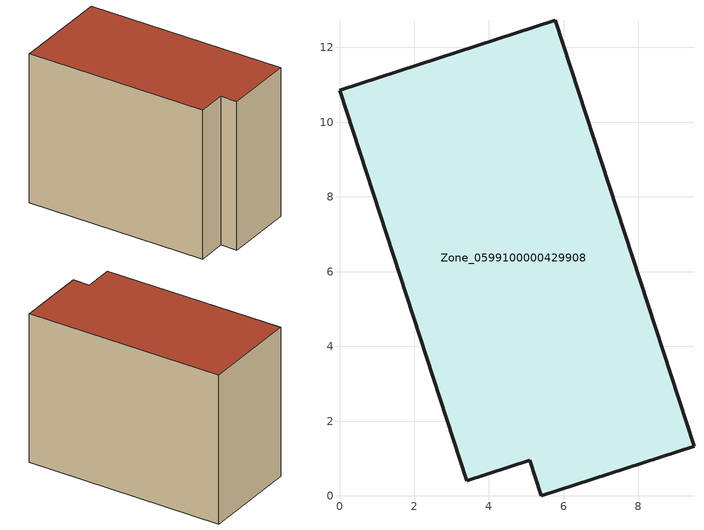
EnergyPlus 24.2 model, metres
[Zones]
Zone_0599100000429908
 floor ground (C_G): 5.09,0.95 3.4,0.4 0,10.85 5.77,12.73 9.48,1.33 5.4,0 z2.78
 wall outside (C_F): 5.77,12.73 0,10.85 3.4,0.4 5.09,0.95 5.4,0 9.48,1.33 5.77,12.73 z2.78:11.88
 roof outside (C_R): 5.4,0 9.48,1.33 5.77,12.73 0,10.85 3.4,0.4 5.09,0.95 z11.88
[BUILDING]
Pand.0599100000429908: North Axis=0; Terrain=City; Loads Convergence Tolerance Value=0.04; Temperature Convergence Tolerance Value=0.4; Solar Distribution=FullExterior; Maximum Number of Warmup Days=25; Minimum Number of Warmup Days=1
[Site:Location]
Rotterdam.The.Hague.AP_ZH_NLD Design_Conditions: Latitude=51.96; Longitude=4.45; Time Zone=1; Elevation=-4.5
[SITE:GROUNDTEMPERATURE:BUILDINGSURFACE]
18, 18, 18, 18, 18, 18, 18, 18, 18, 18, 18, 18
[MATERIAL] Thermal Absorptance=0.9; Solar Absorptance=0.7; Visible Absorptance=0.7
Name | Roughness | Thickness | Conductivity | Density | Specific Heat
G.TI.2006-2014 | MediumSmooth | 0.15 | 0.06 | 540 | 1210
F.TI.2006-2014 | Rough | 0.3 | 0.12 | 1920 | 840
R.TI.2006-2014 | MediumRough | 0.2 | 0.08 | 1500 | 1000
[CONSTRUCTION]
C_G: G.TI.2006-2014
C_F: F.TI.2006-2014
C_R: R.TI.2006-2014
[ZONE]
Zone_0599100000429908: Type=1; Multiplier=1; Ceiling Height=Autocalculate; Volume=Autocalculate; Floor Area=autocalculate; Part of Total Floor Area=Yes
[ZONEINFILTRATION:DESIGNFLOWRATE]
Infil_Zone_0599100000429908: Zone or ZoneList or Space or SpaceList=Zone_0599100000429908; Schedule=AlwaysOn; Design Flow Rate Calculation Method=Flow/Area; Flow Rate per Floor Area=0.0015; Constant Term Coefficient=1; Temperature Term Coefficient=0; Velocity Term Coefficient=0; Velocity Squared Term Coefficient=0
[HVACTEMPLATE:ZONE:IDEALLOADSAIRSYSTEM]
Zone_0599100000429908: Maximum Heating Supply Air Temperature=50; Minimum Cooling Supply Air Temperature=13; Maximum Heating Supply Air Humidity Ratio=0.0156; Minimum Cooling Supply Air Humidity Ratio=0.0077; Heating Limit=NoLimit; Cooling Limit=NoLimit; Dehumidification Control Type=ConstantSensibleHeatRatio; Cooling Sensible Heat Ratio=0.7; Dehumidification Setpoint=60; Humidification Control Type=None; Humidification Setpoint=30; Outdoor Air Method=None; Outdoor Air Flow Rate per Person=0.00944; Outdoor Air Flow Rate per Zone Floor Area=0; Outdoor Air Flow Rate per Zone=0; Demand Controlled Ventilation Type=None; Outdoor Air Economizer Type=NoEconomizer; Heat Recovery Type=None; Sensible Heat Recovery Effectiveness=0.7; Latent Heat Recovery Effectiveness=0.65
[ZONECONTROL:THERMOSTAT]
ThermostatControl_Zone_0599100000429908: Zone or ZoneList=Zone_0599100000429908; Control Type Schedule=DualSetpointControlType; Control 1=Thermostat_Zone_0599100000429908; Temperature Difference Between Cutout And Setpoint=0
[THERMOSTATSETPOINT:DUALSETPOINT]
Thermostat_Zone_0599100000429908: Heating Setpoint Temperature Schedule=HeatingSetpoint_Zone_0599100000429908; Cooling Setpoint Temperature Schedule=CoolingSetpoint_Zone_0599100000429908
[SCHEDULE:COMPACT]
HeatingSetpoint_Zone_0599100000429908: Through: 12/31, For: AllDays, Until: 24:00, 21
CoolingSetpoint_Zone_0599100000429908: Through: 12/31, For: AllDays, Until: 24:00, 24
DualSetpointControlType: Through: 12/31, For: AllDays, Until: 24:00, 4
AlwaysOn: Through: 12/31, For: AllDays, Until: 24:00, 1
